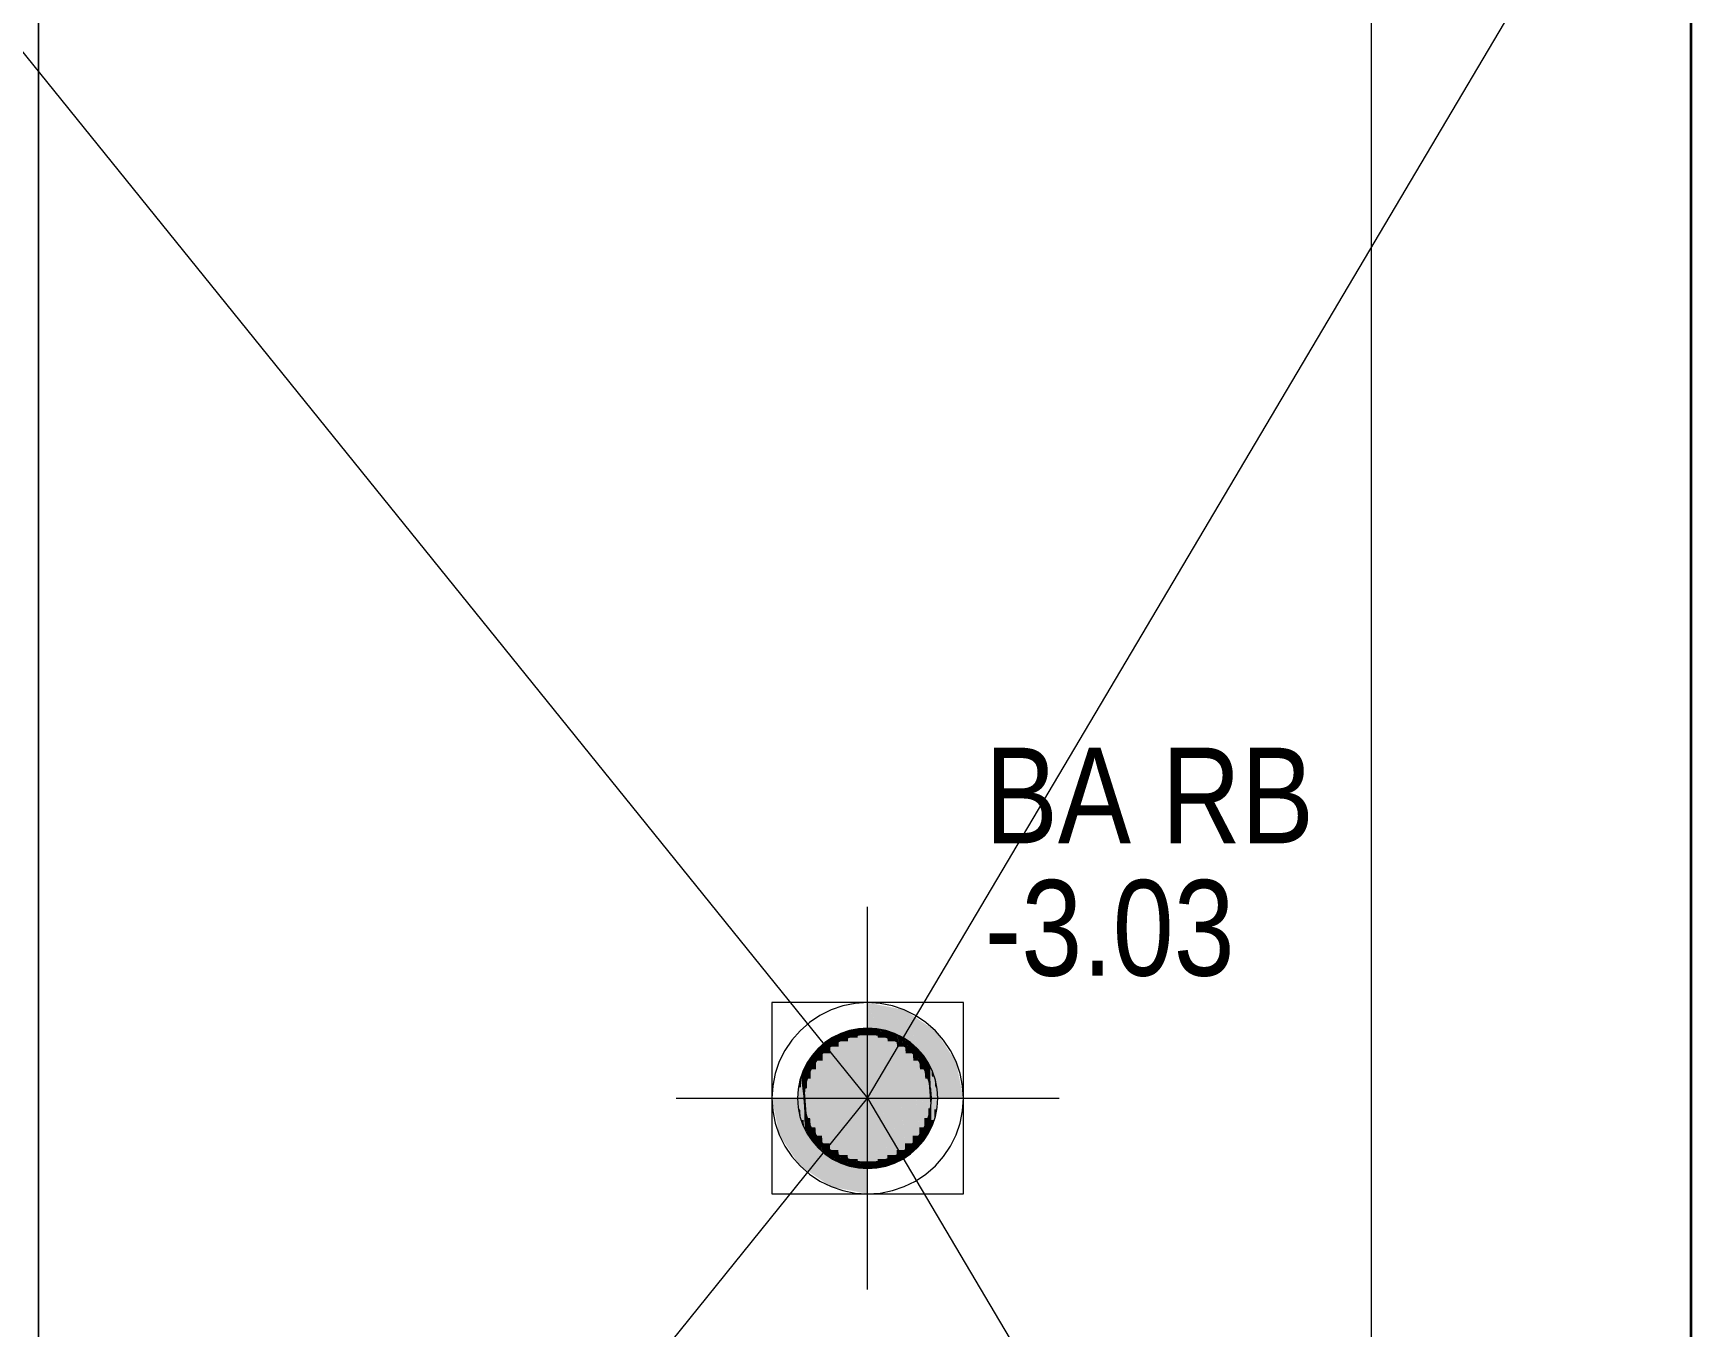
# Model space of a CAD drawing. Extents: x 885 to 2021, y 330 to 1122.
# Drawn here: x 1361.4 to 1387.4, y 771.82 to 792.11 of the extents above; entities that cross this region are included whole.
import ezdxf
from ezdxf.lldxf.tags import DXFTag

# ---------------------------------------------------------------- set-up
doc = ezdxf.new("R2010")
doc.units = 0
doc.layers.get('0').update_dxf_attribs({"lineweight": 18})
for name, color, linetype, lineweight in [('015 Innenwände Neu', 7, 'Continuous', 25), ('030 Bodenaufbauten Neu', 7, 'Continuous', 25), ('035 Decken Neu', 7, 'Continuous', 25), ('080 Raum Innen Kontur Neu', 7, 'Continuous', 25), ('320 Sanitär Neu', 7, 'Continuous', 25), ('321 Sanitär Bemassung Neu', 7, 'Continuous', 25)]:
    doc.layers.add(name, color=color, linetype=linetype, lineweight=lineweight)
doc.styles.get("Standard").update_dxf_attribs({"font": 'arial.ttf'})
tags = doc.linetypes.add('Strich 3_1mm Kanten', pattern=[0.004, 0.003, -0.001]).pattern_tags.tags
tags[6:7] = [DXFTag(74, 4), DXFTag(75, 0), DXFTag(340, '0'), DXFTag(46, 1.0), DXFTag(50, 0.0), DXFTag(44, 0.0), DXFTag(45, 0.0)]
tags[4:5] = [DXFTag(74, 4), DXFTag(75, 0), DXFTag(340, '0'), DXFTag(46, 1.0), DXFTag(50, 0.0), DXFTag(44, 0.0), DXFTag(45, 0.0)]
tags = doc.linetypes.add('Strichpunkt 3_1_1mm Achsen', pattern=[0.005, 0.003, -0.001, 0, -0.001]).pattern_tags.tags
tags[10:11] = [DXFTag(74, 4), DXFTag(75, 0), DXFTag(340, '0'), DXFTag(46, 1.0), DXFTag(50, 0.0), DXFTag(44, 0.0), DXFTag(45, 0.0)]
tags[8:9] = [DXFTag(74, 4), DXFTag(75, 0), DXFTag(340, '0'), DXFTag(46, 1.0), DXFTag(50, 0.0), DXFTag(44, 0.0), DXFTag(45, 0.0)]
tags[6:7] = [DXFTag(74, 4), DXFTag(75, 0), DXFTag(340, '0'), DXFTag(46, 1.0), DXFTag(50, 0.0), DXFTag(44, 0.0), DXFTag(45, 0.0)]
tags[4:5] = [DXFTag(74, 4), DXFTag(75, 0), DXFTag(340, '0'), DXFTag(46, 1.0), DXFTag(50, 0.0), DXFTag(44, 0.0), DXFTag(45, 0.0)]
tags = doc.linetypes.add('Unsichtbare Linie', pattern='A,0,[1,5773_032 -1.UG1.shx,S=10,R=0,X=0,Y=0],-10,0', length=10).pattern_tags.tags
tags[14:15] = [DXFTag(74, 4), DXFTag(75, 0), DXFTag(340, '0'), DXFTag(46, 1.0), DXFTag(50, 0.0), DXFTag(44, 0.0), DXFTag(45, 0.0)]
tags[12:13] = [DXFTag(74, 4), DXFTag(75, 0), DXFTag(340, '0'), DXFTag(46, 1.0), DXFTag(50, 0.0), DXFTag(44, 0.0), DXFTag(45, 0.0)]

# ---------------------------------------------------------------- blocks, each defined once
blk = doc.blocks.new('Referenz-A0T8DHYUAL', base_point=(896.585, 372.187))
at = {"layer": '015 Innenwände Neu', "color": 0, "lineweight": 13}
blk.add_line((1361.478, 758.203), (1361.478, 792.603), dxfattribs=at)
at = {"layer": '030 Bodenaufbauten Neu', "color": 0, "linetype": 'Unsichtbare Linie', "lineweight": 13, "ltscale": 0.0169}
blk.add_line((1387.378, 689.603), (1387.378, 819.103), dxfattribs=at)
at = {"layer": '035 Decken Neu', "color": 0, "linetype": 'Strich 3_1mm Kanten', "lineweight": 13, "ltscale": 0.0169}
for p, q in [((1356.878, 797.203), (1374.478, 775.403)), ((1374.478, 775.403), (1387.378, 797.203)), ((1387.378, 797.203), (1387.378, 753.603)), ((1387.398, 753.583), (1387.398, 797.223)), ((1356.878, 753.603), (1374.478, 775.403)), ((1374.478, 775.403), (1387.378, 753.603))]:
    blk.add_line(p, q, dxfattribs=at)
at = {"layer": '035 Decken Neu', "color": 0, "linetype": 'Strichpunkt 3_1_1mm Achsen', "lineweight": 13, "ltscale": 0.002197}
for p, q in [((1361.478, 792.603), (1361.478, 753.603)), ((1382.378, 753.603), (1382.378, 792.603))]:
    blk.add_line(p, q, dxfattribs=at)
at = {"layer": '080 Raum Innen Kontur Neu', "color": 0, "linetype": 'Continuous', "lineweight": 13, "ltscale": 0.0169}
blk.add_line((1361.478, 792.603), (1361.478, 758.203), dxfattribs=at)
at = {"layer": '320 Sanitär Neu', "color": 0, "lineweight": 13}
for p, q in [((1372.978, 776.903), (1372.978, 773.903)), ((1375.978, 776.903), (1372.978, 776.903)), ((1375.978, 773.903), (1375.978, 776.903)), ((1373.612, 775.903), (1373.499, 775.903)), ((1373.612, 774.903), (1373.499, 774.903)), ((1372.978, 773.903), (1375.978, 773.903))]:
    blk.add_line(p, q, dxfattribs=at)
at = {"layer": '320 Sanitär Neu', "color": 0, "linetype": 'Continuous', "lineweight": 13, "ltscale": 0.0169}
for p, q in [((1374.194, 776.465), (1374.057, 776.419)), ((1374.335, 776.493), (1374.194, 776.465)), ((1374.478, 776.503), (1374.335, 776.493)), ((1374.622, 776.493), (1374.478, 776.503)), ((1374.763, 776.465), (1374.622, 776.493)), ((1374.899, 776.419), (1374.763, 776.465)), ((1373.701, 776.181), (1373.606, 776.072)), ((1373.809, 776.275), (1373.701, 776.181)), ((1373.87, 776.196), (1373.771, 776.11)), ((1373.928, 776.355), (1373.809, 776.275)), ((1373.978, 776.269), (1373.87, 776.196)), ((1374.057, 776.419), (1373.928, 776.355)), ((1374.096, 776.327), (1373.978, 776.269)), ((1374.22, 776.369), (1374.096, 776.327)), ((1374.348, 776.394), (1374.22, 776.369)), ((1374.478, 776.403), (1374.348, 776.394)), ((1374.609, 776.394), (1374.478, 776.403)), ((1374.737, 776.369), (1374.609, 776.394)), ((1374.861, 776.327), (1374.737, 776.369)), ((1374.978, 776.269), (1374.861, 776.327)), ((1375.028, 776.355), (1374.899, 776.419)), ((1375.087, 776.196), (1374.978, 776.269)), ((1375.148, 776.275), (1375.028, 776.355)), ((1375.185, 776.11), (1375.087, 776.196)), ((1375.256, 776.181), (1375.148, 776.275)), ((1375.351, 776.072), (1375.256, 776.181)), ((1373.526, 775.953), (1373.462, 775.824)), ((1373.606, 776.072), (1373.526, 775.953)), ((1373.685, 776.012), (1373.612, 775.903)), ((1373.771, 776.11), (1373.685, 776.012)), ((1375.272, 776.012), (1375.185, 776.11)), ((1375.344, 775.903), (1375.272, 776.012)), ((1375.431, 775.953), (1375.351, 776.072)), ((1375.495, 775.824), (1375.431, 775.953)), ((1373.416, 775.687), (1373.388, 775.546)), ((1373.462, 775.824), (1373.416, 775.687)), ((1373.512, 775.662), (1373.487, 775.533)), ((1373.555, 775.785), (1373.512, 775.662)), ((1373.612, 775.903), (1373.555, 775.785)), ((1375.402, 775.785), (1375.344, 775.903)), ((1375.444, 775.662), (1375.402, 775.785)), ((1375.47, 775.533), (1375.444, 775.662)), ((1375.541, 775.687), (1375.495, 775.824)), ((1375.569, 775.546), (1375.541, 775.687)), ((1373.388, 775.546), (1373.378, 775.403)), ((1373.378, 775.403), (1373.388, 775.259)), ((1373.487, 775.533), (1373.478, 775.403)), ((1373.478, 775.403), (1373.487, 775.272)), ((1375.478, 775.403), (1375.47, 775.533)), ((1375.47, 775.272), (1375.478, 775.403)), ((1375.578, 775.403), (1375.569, 775.546)), ((1375.569, 775.259), (1375.578, 775.403)), ((1373.388, 775.259), (1373.416, 775.118)), ((1373.487, 775.272), (1373.512, 775.144)), ((1373.512, 775.144), (1373.555, 775.02)), ((1375.402, 775.02), (1375.444, 775.144)), ((1375.444, 775.144), (1375.47, 775.272)), ((1375.541, 775.118), (1375.569, 775.259)), ((1373.416, 775.118), (1373.462, 774.982)), ((1373.462, 774.982), (1373.526, 774.853)), ((1373.555, 775.02), (1373.612, 774.903)), ((1373.612, 774.903), (1373.685, 774.794)), ((1375.272, 774.794), (1375.344, 774.903)), ((1375.344, 774.903), (1375.402, 775.02)), ((1375.431, 774.853), (1375.495, 774.982)), ((1375.495, 774.982), (1375.541, 775.118)), ((1373.526, 774.853), (1373.606, 774.733)), ((1373.606, 774.733), (1373.701, 774.625)), ((1373.685, 774.794), (1373.771, 774.696)), ((1373.701, 774.625), (1373.809, 774.53)), ((1373.771, 774.696), (1373.87, 774.609)), ((1375.087, 774.609), (1375.185, 774.696)), ((1375.148, 774.53), (1375.256, 774.625)), ((1375.185, 774.696), (1375.272, 774.794)), ((1375.256, 774.625), (1375.351, 774.733)), ((1375.351, 774.733), (1375.431, 774.853)), ((1373.809, 774.53), (1373.928, 774.45)), ((1373.87, 774.609), (1373.978, 774.537)), ((1373.928, 774.45), (1374.057, 774.387)), ((1373.978, 774.537), (1374.096, 774.479)), ((1374.057, 774.387), (1374.194, 774.34)), ((1374.096, 774.479), (1374.22, 774.437)), ((1374.22, 774.437), (1374.348, 774.411)), ((1374.348, 774.411), (1374.478, 774.403)), ((1374.478, 774.403), (1374.609, 774.411)), ((1374.609, 774.411), (1374.737, 774.437)), ((1374.737, 774.437), (1374.861, 774.479)), ((1374.763, 774.34), (1374.899, 774.387)), ((1374.861, 774.479), (1374.978, 774.537)), ((1374.899, 774.387), (1375.028, 774.45)), ((1374.978, 774.537), (1375.087, 774.609)), ((1375.028, 774.45), (1375.148, 774.53)), ((1374.194, 774.34), (1374.335, 774.312)), ((1374.335, 774.312), (1374.478, 774.303)), ((1374.478, 774.303), (1374.622, 774.312)), ((1374.622, 774.312), (1374.763, 774.34))]:
    blk.add_line(p, q, dxfattribs=at)
at = {"layer": '320 Sanitär Neu', "color": 0, "linetype": 'Continuous', "lineweight": 0, "ltscale": 0.0169}
for points in [[(1374.138, 776.402), (1374.024, 776.402), (1374.138, 776.449)], [(1374.169, 776.449), (1374.138, 776.449), (1374.169, 776.456)], [(1374.169, 776.354), (1374.138, 776.354), (1374.138, 776.449)], [(1374.169, 776.354), (1374.169, 776.449), (1374.138, 776.449)], [(1374.306, 776.456), (1374.169, 776.456), (1374.306, 776.489)], [(1374.306, 776.387), (1374.169, 776.387), (1374.169, 776.456)], [(1374.306, 776.387), (1374.306, 776.456), (1374.169, 776.456)], [(1374.322, 776.489), (1374.306, 776.489), (1374.322, 776.49)], [(1374.322, 776.39), (1374.306, 776.39), (1374.306, 776.489)], [(1374.322, 776.39), (1374.322, 776.489), (1374.306, 776.489)], [(1374.478, 776.49), (1374.322, 776.49), (1374.478, 776.503)], [(1374.478, 776.403), (1374.322, 776.403), (1374.322, 776.49)], [(1374.478, 776.403), (1374.478, 776.49), (1374.322, 776.49)], [(1374.618, 776.403), (1374.478, 776.403), (1374.478, 776.503)], [(1374.635, 776.49), (1374.496, 776.49), (1374.478, 776.503)], [(1374.635, 776.39), (1374.635, 776.49), (1374.496, 776.49)], [(1374.65, 776.39), (1374.635, 776.39), (1374.635, 776.49)], [(1374.65, 776.489), (1374.635, 776.489), (1374.635, 776.49)], [(1374.65, 776.387), (1374.65, 776.489), (1374.635, 776.489)], [(1374.754, 776.387), (1374.65, 776.387), (1374.65, 776.489)], [(1374.787, 776.456), (1374.684, 776.456), (1374.65, 776.489)], [(1374.787, 776.354), (1374.787, 776.456), (1374.684, 776.456)], [(1374.815, 776.354), (1374.787, 776.354), (1374.787, 776.456)], [(1374.818, 776.449), (1374.789, 776.449), (1374.787, 776.456)], [(1374.818, 776.341), (1374.818, 776.449), (1374.789, 776.449)], [(1374.898, 776.341), (1374.818, 776.341), (1374.818, 776.449)], [(1374.932, 776.402), (1374.853, 776.402), (1374.818, 776.449)], [(1373.701, 776.144), (1373.669, 776.144), (1373.701, 776.181)], [(1373.771, 776.181), (1373.701, 776.181), (1373.771, 776.241)], [(1373.771, 776.11), (1373.701, 776.11), (1373.701, 776.181)], [(1373.771, 776.11), (1373.771, 776.181), (1373.701, 776.181)], [(1373.832, 776.241), (1373.771, 776.241), (1373.832, 776.293)], [(1373.832, 776.162), (1373.771, 776.162), (1373.771, 776.241)], [(1373.832, 776.162), (1373.832, 776.241), (1373.771, 776.241)], [(1373.891, 776.11), (1373.771, 776.11), (1373.891, 776.212)], [(1373.891, 776.293), (1373.832, 776.293), (1373.891, 776.329)], [(1373.891, 776.212), (1373.832, 776.212), (1373.832, 776.293)], [(1373.891, 776.212), (1373.891, 776.293), (1373.832, 776.293)], [(1373.832, 776.162), (1373.891, 776.212), (1373.832, 776.212)], [(1373.979, 776.329), (1373.891, 776.329), (1373.979, 776.383)], [(1373.979, 776.266), (1373.891, 776.266), (1373.891, 776.329)], [(1373.979, 776.266), (1373.979, 776.329), (1373.891, 776.329)], [(1374.024, 776.212), (1373.891, 776.212), (1374.024, 776.294)], [(1373.891, 776.212), (1373.979, 776.266), (1373.891, 776.266)], [(1374.018, 774.594), (1373.891, 774.594), (1373.891, 776.212)], [(1374.024, 774.512), (1374.024, 776.212), (1373.891, 776.212)], [(1374.024, 776.383), (1373.979, 776.383), (1374.024, 776.402)], [(1374.024, 776.294), (1373.979, 776.294), (1373.979, 776.383)], [(1374.024, 776.294), (1374.024, 776.383), (1373.979, 776.383)], [(1373.979, 776.266), (1374.024, 776.294), (1373.979, 776.294)], [(1374.138, 776.341), (1374.024, 776.341), (1374.024, 776.402)], [(1374.138, 776.341), (1374.138, 776.402), (1374.024, 776.402)], [(1374.169, 776.294), (1374.024, 776.294), (1374.169, 776.354)], [(1374.024, 776.294), (1374.138, 776.341), (1374.024, 776.341)], [(1374.165, 774.512), (1374.024, 774.512), (1374.024, 776.294)], [(1374.169, 774.452), (1374.169, 776.294), (1374.024, 776.294)], [(1374.138, 776.341), (1374.169, 776.354), (1374.138, 776.354)], [(1374.322, 776.354), (1374.169, 776.354), (1374.322, 776.39)], [(1374.169, 776.354), (1374.306, 776.387), (1374.169, 776.387)], [(1374.319, 774.452), (1374.169, 774.452), (1374.169, 776.354)], [(1374.322, 774.415), (1374.322, 776.354), (1374.169, 776.354)], [(1374.306, 776.387), (1374.322, 776.39), (1374.306, 776.39)], [(1374.322, 776.39), (1374.478, 776.403), (1374.322, 776.403)], [(1374.478, 776.39), (1374.322, 776.39), (1374.478, 776.403)], [(1374.477, 774.415), (1374.322, 774.415), (1374.322, 776.39)], [(1374.478, 774.403), (1374.478, 776.39), (1374.322, 776.39)], [(1374.635, 776.39), (1374.618, 776.403), (1374.478, 776.403)], [(1374.635, 774.415), (1374.478, 774.415), (1374.478, 776.403)], [(1374.635, 776.39), (1374.479, 776.39), (1374.478, 776.403)], [(1374.635, 774.415), (1374.635, 776.39), (1374.479, 776.39)], [(1374.65, 776.387), (1374.65, 776.39), (1374.635, 776.39)], [(1374.787, 774.452), (1374.635, 774.452), (1374.635, 776.39)], [(1374.787, 776.354), (1374.638, 776.354), (1374.635, 776.39)], [(1374.787, 774.452), (1374.787, 776.354), (1374.638, 776.354)], [(1374.787, 776.354), (1374.754, 776.387), (1374.65, 776.387)], [(1374.818, 776.341), (1374.815, 776.354), (1374.787, 776.354)], [(1374.932, 774.512), (1374.787, 774.512), (1374.787, 776.354)], [(1374.932, 776.294), (1374.792, 776.294), (1374.787, 776.354)], [(1374.932, 774.512), (1374.932, 776.294), (1374.792, 776.294)], [(1374.932, 776.294), (1374.898, 776.341), (1374.818, 776.341)], [(1374.932, 776.294), (1374.932, 776.402), (1374.853, 776.402)], [(1374.968, 776.294), (1374.932, 776.294), (1374.932, 776.402)], [(1374.978, 776.383), (1374.939, 776.383), (1374.932, 776.402)], [(1374.978, 776.266), (1374.968, 776.294), (1374.932, 776.294)], [(1375.066, 774.594), (1374.932, 774.594), (1374.932, 776.294)], [(1375.066, 776.212), (1374.939, 776.212), (1374.932, 776.294)], [(1374.978, 776.266), (1374.978, 776.383), (1374.939, 776.383)], [(1375.066, 774.594), (1375.066, 776.212), (1374.939, 776.212)], [(1375.038, 776.266), (1374.978, 776.266), (1374.978, 776.383)], [(1375.066, 776.329), (1375.006, 776.329), (1374.978, 776.383)], [(1375.066, 776.212), (1375.038, 776.266), (1374.978, 776.266)], [(1375.066, 776.212), (1375.066, 776.329), (1375.006, 776.329)], [(1375.107, 776.212), (1375.066, 776.212), (1375.066, 776.329)], [(1375.125, 776.293), (1375.079, 776.293), (1375.066, 776.329)], [(1375.125, 776.162), (1375.107, 776.212), (1375.066, 776.212)], [(1375.185, 774.696), (1375.066, 774.696), (1375.066, 776.212)], [(1375.185, 776.11), (1375.074, 776.11), (1375.066, 776.212)], [(1375.125, 776.162), (1375.125, 776.293), (1375.079, 776.293)], [(1375.168, 776.162), (1375.125, 776.162), (1375.125, 776.293)], [(1375.185, 776.241), (1375.142, 776.241), (1375.125, 776.293)], [(1375.185, 776.11), (1375.185, 776.241), (1375.142, 776.241)], [(1375.229, 776.11), (1375.185, 776.11), (1375.185, 776.241)], [(1375.256, 776.181), (1375.205, 776.181), (1375.185, 776.241)], [(1375.256, 776.027), (1375.256, 776.181), (1375.205, 776.181)], [(1375.281, 776.027), (1375.256, 776.027), (1375.256, 776.181)], [(1375.287, 776.144), (1375.262, 776.144), (1375.256, 776.181)], [(1373.527, 775.902), (1373.498, 775.902), (1373.527, 775.95)], [(1373.587, 775.95), (1373.527, 775.95), (1373.587, 776.048)], [(1373.587, 775.857), (1373.527, 775.857), (1373.527, 775.95)], [(1373.587, 775.857), (1373.587, 775.95), (1373.527, 775.95)], [(1373.588, 776.048), (1373.587, 776.048), (1373.588, 776.049)], [(1373.588, 775.859), (1373.587, 775.859), (1373.587, 776.048)], [(1373.588, 775.859), (1373.588, 776.048), (1373.587, 776.048)], [(1373.669, 775.857), (1373.587, 775.857), (1373.669, 775.991)], [(1373.669, 776.049), (1373.588, 776.049), (1373.669, 776.144)], [(1373.669, 775.991), (1373.588, 775.991), (1373.588, 776.049)], [(1373.669, 775.991), (1373.669, 776.049), (1373.588, 776.049)], [(1373.588, 775.859), (1373.669, 775.991), (1373.588, 775.991)], [(1373.701, 776.027), (1373.669, 776.027), (1373.669, 776.144)], [(1373.701, 776.027), (1373.701, 776.144), (1373.669, 776.144)], [(1373.771, 775.991), (1373.669, 775.991), (1373.771, 776.11)], [(1373.669, 775.991), (1373.701, 776.027), (1373.669, 776.027)], [(1373.762, 774.815), (1373.669, 774.815), (1373.669, 775.991)], [(1373.771, 774.696), (1373.771, 775.991), (1373.669, 775.991)], [(1373.701, 776.027), (1373.771, 776.11), (1373.701, 776.11)], [(1373.771, 776.11), (1373.832, 776.162), (1373.771, 776.162)], [(1373.883, 774.696), (1373.771, 774.696), (1373.771, 776.11)], [(1373.891, 774.594), (1373.891, 776.11), (1373.771, 776.11)], [(1375.185, 774.696), (1375.185, 776.11), (1375.074, 776.11)], [(1375.185, 776.11), (1375.168, 776.162), (1375.125, 776.162)], [(1375.256, 776.027), (1375.229, 776.11), (1375.185, 776.11)], [(1375.287, 774.815), (1375.185, 774.815), (1375.185, 776.11)], [(1375.287, 775.991), (1375.195, 775.991), (1375.185, 776.11)], [(1375.287, 774.815), (1375.287, 775.991), (1375.195, 775.991)], [(1375.287, 775.991), (1375.281, 776.027), (1375.256, 776.027)], [(1375.287, 775.991), (1375.287, 776.144), (1375.262, 776.144)], [(1375.331, 775.991), (1375.287, 775.991), (1375.287, 776.144)], [(1375.368, 776.049), (1375.314, 776.049), (1375.287, 776.144)], [(1375.368, 775.859), (1375.331, 775.991), (1375.287, 775.991)], [(1375.369, 774.949), (1375.287, 774.949), (1375.287, 775.991)], [(1375.369, 775.857), (1375.298, 775.857), (1375.287, 775.991)], [(1375.368, 775.859), (1375.368, 776.049), (1375.314, 776.049)], [(1375.369, 775.859), (1375.368, 775.859), (1375.368, 776.049)], [(1375.369, 776.048), (1375.368, 776.048), (1375.368, 776.049)], [(1375.369, 775.857), (1375.369, 776.048), (1375.368, 776.048)], [(1375.404, 775.857), (1375.369, 775.857), (1375.369, 776.048)], [(1375.429, 775.95), (1375.387, 775.95), (1375.369, 776.048)], [(1375.429, 775.712), (1375.429, 775.95), (1375.387, 775.95)], [(1375.449, 775.712), (1375.429, 775.712), (1375.429, 775.95)], [(1375.458, 775.902), (1375.433, 775.902), (1375.429, 775.95)], [(1373.432, 775.575), (1373.392, 775.575), (1373.432, 775.743)], [(1373.432, 775.575), (1373.392, 775.575), (1373.432, 775.743)], [(1373.481, 775.743), (1373.432, 775.743), (1373.481, 775.861)], [(1373.478, 775.743), (1373.432, 775.743), (1373.478, 775.854)], [(1373.472, 775.063), (1373.432, 775.063), (1373.432, 775.743)], [(1373.478, 774.951), (1373.478, 775.743), (1373.432, 775.743)], [(1373.474, 775.062), (1373.432, 775.062), (1373.432, 775.743)], [(1373.481, 775.478), (1373.481, 775.743), (1373.432, 775.743)], [(1373.481, 775.328), (1373.458, 775.328), (1373.432, 775.743)], [(1373.481, 775.478), (1373.464, 775.478), (1373.432, 775.743)], [(1373.491, 775.854), (1373.478, 775.854), (1373.491, 775.884)], [(1373.491, 775.559), (1373.478, 775.559), (1373.478, 775.854)], [(1373.491, 775.559), (1373.491, 775.854), (1373.478, 775.854)], [(1373.499, 775.861), (1373.481, 775.861), (1373.499, 775.903)], [(1373.499, 775.593), (1373.481, 775.593), (1373.481, 775.861)], [(1373.499, 775.593), (1373.499, 775.861), (1373.481, 775.861)], [(1373.498, 775.884), (1373.491, 775.884), (1373.498, 775.902)], [(1373.498, 775.591), (1373.491, 775.591), (1373.491, 775.884)], [(1373.498, 775.591), (1373.498, 775.884), (1373.491, 775.884)], [(1373.527, 775.559), (1373.491, 775.559), (1373.527, 775.712)], [(1373.527, 775.712), (1373.498, 775.712), (1373.498, 775.902)], [(1373.527, 775.712), (1373.527, 775.902), (1373.498, 775.902)], [(1373.498, 775.591), (1373.527, 775.712), (1373.498, 775.712)], [(1373.503, 775.625), (1373.499, 775.625), (1373.499, 775.903)], [(1373.503, 775.625), (1373.503, 775.903), (1373.499, 775.903)], [(1373.548, 775.768), (1373.503, 775.768), (1373.503, 775.903)], [(1373.548, 775.768), (1373.548, 775.903), (1373.503, 775.903)], [(1373.503, 775.625), (1373.548, 775.768), (1373.503, 775.768)], [(1373.527, 775.712), (1373.587, 775.857), (1373.527, 775.857)], [(1373.587, 775.712), (1373.527, 775.712), (1373.587, 775.857)], [(1373.576, 775.094), (1373.527, 775.094), (1373.527, 775.712)], [(1373.587, 774.949), (1373.587, 775.712), (1373.527, 775.712)], [(1373.548, 775.768), (1373.612, 775.903), (1373.548, 775.903)], [(1373.587, 775.857), (1373.588, 775.859), (1373.587, 775.859)], [(1373.659, 774.949), (1373.587, 774.949), (1373.587, 775.857)], [(1373.669, 774.815), (1373.669, 775.857), (1373.587, 775.857)], [(1375.369, 774.949), (1375.369, 775.857), (1375.298, 775.857)], [(1375.369, 775.857), (1375.369, 775.859), (1375.368, 775.859)], [(1375.429, 775.712), (1375.404, 775.857), (1375.369, 775.857)], [(1375.429, 775.094), (1375.369, 775.094), (1375.369, 775.857)], [(1375.429, 775.712), (1375.381, 775.712), (1375.369, 775.857)], [(1375.429, 775.094), (1375.429, 775.712), (1375.381, 775.712)], [(1375.458, 775.591), (1375.449, 775.712), (1375.429, 775.712)], [(1375.466, 775.246), (1375.429, 775.246), (1375.429, 775.712)], [(1375.466, 775.559), (1375.441, 775.559), (1375.429, 775.712)], [(1375.458, 775.591), (1375.458, 775.902), (1375.433, 775.902)], [(1375.465, 775.591), (1375.458, 775.591), (1375.458, 775.902)], [(1375.466, 775.884), (1375.459, 775.884), (1375.458, 775.902)], [(1375.466, 775.559), (1375.466, 775.884), (1375.459, 775.884)], [(1375.474, 775.559), (1375.466, 775.559), (1375.466, 775.884)], [(1375.478, 775.854), (1375.467, 775.854), (1375.466, 775.884)], [(1375.478, 775.403), (1375.478, 775.854), (1375.467, 775.854)], [(1375.525, 775.063), (1375.478, 775.063), (1375.478, 775.854)], [(1375.525, 775.743), (1375.485, 775.743), (1375.478, 775.854)], [(1375.525, 775.063), (1375.525, 775.743), (1375.485, 775.743)], [(1375.565, 775.231), (1375.525, 775.231), (1375.525, 775.743)], [(1375.565, 775.575), (1375.538, 775.575), (1375.525, 775.743)], [(1373.392, 775.403), (1373.378, 775.403), (1373.392, 775.575)], [(1373.392, 775.403), (1373.378, 775.403), (1373.392, 775.575)], [(1373.392, 775.231), (1373.392, 775.403), (1373.378, 775.403)], [(1373.392, 775.23), (1373.392, 775.403), (1373.378, 775.403)], [(1373.419, 775.231), (1373.392, 775.231), (1373.392, 775.575)], [(1373.432, 775.063), (1373.432, 775.575), (1373.392, 775.575)], [(1373.419, 775.23), (1373.392, 775.23), (1373.392, 775.575)], [(1373.432, 775.062), (1373.432, 775.575), (1373.392, 775.575)], [(1373.481, 775.328), (1373.481, 775.478), (1373.464, 775.478)], [(1373.478, 775.403), (1373.491, 775.559), (1373.478, 775.559)], [(1373.491, 775.403), (1373.478, 775.403), (1373.491, 775.559)], [(1373.49, 774.951), (1373.478, 774.951), (1373.478, 775.403)], [(1373.491, 775.246), (1373.482, 775.246), (1373.478, 775.403)], [(1373.491, 775.246), (1373.491, 775.403), (1373.478, 775.403)], [(1373.481, 775.478), (1373.499, 775.593), (1373.481, 775.593)], [(1373.491, 775.559), (1373.498, 775.591), (1373.491, 775.591)], [(1373.515, 775.246), (1373.491, 775.246), (1373.491, 775.559)], [(1373.527, 775.094), (1373.527, 775.559), (1373.491, 775.559)], [(1373.499, 775.593), (1373.503, 775.625), (1373.499, 775.625)], [(1375.466, 775.246), (1375.466, 775.559), (1375.441, 775.559)], [(1375.466, 775.559), (1375.465, 775.591), (1375.458, 775.591)], [(1375.478, 775.403), (1375.474, 775.559), (1375.466, 775.559)], [(1375.478, 775.403), (1375.466, 775.403), (1375.466, 775.559)], [(1375.478, 775.246), (1375.466, 775.246), (1375.478, 775.403)], [(1375.466, 775.246), (1375.478, 775.403), (1375.466, 775.403)], [(1375.565, 775.231), (1375.565, 775.575), (1375.538, 775.575)], [(1375.578, 775.403), (1375.565, 775.403), (1375.565, 775.575)], [(1375.565, 775.231), (1375.578, 775.403), (1375.565, 775.403)], [(1373.432, 775.063), (1373.419, 775.231), (1373.392, 775.231)], [(1373.432, 775.062), (1373.419, 775.23), (1373.392, 775.23)], [(1373.481, 774.945), (1373.481, 775.328), (1373.458, 775.328)], [(1373.497, 774.945), (1373.481, 774.945), (1373.481, 775.328)], [(1373.499, 775.213), (1373.486, 775.213), (1373.481, 775.328)], [(1373.491, 774.922), (1373.491, 775.246), (1373.482, 775.246)], [(1373.499, 774.903), (1373.499, 775.213), (1373.486, 775.213)], [(1373.498, 774.922), (1373.491, 774.922), (1373.491, 775.246)], [(1373.498, 775.215), (1373.491, 775.215), (1373.491, 775.246)], [(1373.527, 775.094), (1373.515, 775.246), (1373.491, 775.246)], [(1373.498, 774.903), (1373.498, 775.215), (1373.491, 775.215)], [(1373.523, 774.903), (1373.498, 774.903), (1373.498, 775.215)], [(1373.527, 775.094), (1373.508, 775.094), (1373.498, 775.215)], [(1373.499, 774.903), (1373.503, 774.903), (1373.499, 775.213)], [(1373.503, 775.18), (1373.499, 775.18), (1373.499, 775.213)], [(1373.503, 774.903), (1373.503, 775.18), (1373.499, 775.18)], [(1373.503, 774.903), (1373.548, 774.903), (1373.503, 775.18)], [(1373.548, 775.037), (1373.526, 775.037), (1373.503, 775.18)], [(1375.429, 775.094), (1375.466, 775.246), (1375.429, 775.246)], [(1375.458, 775.094), (1375.429, 775.094), (1375.458, 775.215)], [(1375.466, 775.215), (1375.458, 775.215), (1375.466, 775.246)], [(1375.466, 774.922), (1375.458, 774.922), (1375.458, 775.215)], [(1375.466, 774.922), (1375.466, 775.215), (1375.458, 775.215)], [(1375.478, 774.951), (1375.466, 774.951), (1375.466, 775.246)], [(1375.478, 774.951), (1375.478, 775.246), (1375.466, 775.246)], [(1375.525, 775.063), (1375.565, 775.231), (1375.525, 775.231)], [(1373.478, 774.951), (1373.472, 775.063), (1373.432, 775.063)], [(1373.481, 774.945), (1373.474, 775.062), (1373.432, 775.062)], [(1373.491, 774.922), (1373.49, 774.951), (1373.478, 774.951)], [(1373.499, 774.903), (1373.497, 774.945), (1373.481, 774.945)], [(1373.498, 774.903), (1373.498, 774.922), (1373.491, 774.922)], [(1373.527, 774.856), (1373.523, 774.903), (1373.498, 774.903)], [(1373.527, 774.856), (1373.527, 775.094), (1373.508, 775.094)], [(1373.548, 774.903), (1373.548, 775.037), (1373.526, 775.037)], [(1373.57, 774.856), (1373.527, 774.856), (1373.527, 775.094)], [(1373.587, 774.949), (1373.553, 774.949), (1373.527, 775.094)], [(1373.587, 774.949), (1373.576, 775.094), (1373.527, 775.094)], [(1373.548, 774.903), (1373.612, 774.903), (1373.548, 775.037)], [(1373.587, 774.758), (1373.587, 774.949), (1373.553, 774.949)], [(1373.588, 774.758), (1373.587, 774.758), (1373.587, 774.949)], [(1373.588, 774.947), (1373.587, 774.947), (1373.587, 774.949)], [(1373.669, 774.815), (1373.659, 774.949), (1373.587, 774.949)], [(1373.588, 774.756), (1373.588, 774.947), (1373.587, 774.947)], [(1373.643, 774.756), (1373.588, 774.756), (1373.588, 774.947)], [(1373.669, 774.815), (1373.626, 774.815), (1373.588, 774.947)], [(1375.287, 774.815), (1375.369, 774.949), (1375.287, 774.949)], [(1375.368, 774.815), (1375.287, 774.815), (1375.368, 774.947)], [(1375.369, 774.947), (1375.368, 774.947), (1375.369, 774.949)], [(1375.369, 774.758), (1375.368, 774.758), (1375.368, 774.947)], [(1375.369, 774.758), (1375.369, 774.947), (1375.368, 774.947)], [(1375.429, 774.949), (1375.369, 774.949), (1375.429, 775.094)], [(1375.369, 774.949), (1375.429, 775.094), (1375.369, 775.094)], [(1375.429, 774.856), (1375.369, 774.856), (1375.369, 774.949)], [(1375.429, 774.856), (1375.429, 774.949), (1375.369, 774.949)], [(1375.458, 774.903), (1375.429, 774.903), (1375.429, 775.094)], [(1375.458, 774.903), (1375.458, 775.094), (1375.429, 775.094)], [(1375.429, 774.856), (1375.458, 774.903), (1375.429, 774.903)], [(1375.458, 774.903), (1375.466, 774.922), (1375.458, 774.922)], [(1375.466, 774.922), (1375.478, 774.951), (1375.466, 774.951)], [(1375.478, 774.951), (1375.525, 775.063), (1375.478, 775.063)], [(1373.587, 774.758), (1373.57, 774.856), (1373.527, 774.856)], [(1373.588, 774.756), (1373.588, 774.758), (1373.587, 774.758)], [(1373.669, 774.661), (1373.643, 774.756), (1373.588, 774.756)], [(1373.669, 774.661), (1373.669, 774.815), (1373.626, 774.815)], [(1373.695, 774.661), (1373.669, 774.661), (1373.669, 774.815)], [(1373.701, 774.778), (1373.675, 774.778), (1373.669, 774.815)], [(1373.771, 774.696), (1373.762, 774.815), (1373.669, 774.815)], [(1373.701, 774.625), (1373.695, 774.661), (1373.669, 774.661)], [(1373.701, 774.625), (1373.701, 774.778), (1373.675, 774.778)], [(1373.751, 774.625), (1373.701, 774.625), (1373.701, 774.778)], [(1373.771, 774.696), (1373.728, 774.696), (1373.701, 774.778)], [(1373.771, 774.565), (1373.751, 774.625), (1373.701, 774.625)], [(1373.771, 774.565), (1373.771, 774.696), (1373.728, 774.696)], [(1373.815, 774.565), (1373.771, 774.565), (1373.771, 774.696)], [(1373.832, 774.644), (1373.788, 774.644), (1373.771, 774.696)], [(1373.891, 774.594), (1373.883, 774.696), (1373.771, 774.696)], [(1373.832, 774.513), (1373.832, 774.644), (1373.788, 774.644)], [(1373.878, 774.513), (1373.832, 774.513), (1373.832, 774.644)], [(1373.891, 774.594), (1373.849, 774.594), (1373.832, 774.644)], [(1375.066, 774.594), (1375.185, 774.696), (1375.066, 774.696)], [(1375.125, 774.594), (1375.066, 774.594), (1375.125, 774.644)], [(1375.185, 774.644), (1375.125, 774.644), (1375.185, 774.696)], [(1375.185, 774.565), (1375.125, 774.565), (1375.125, 774.644)], [(1375.185, 774.565), (1375.185, 774.644), (1375.125, 774.644)], [(1375.185, 774.696), (1375.287, 774.815), (1375.185, 774.815)], [(1375.256, 774.696), (1375.185, 774.696), (1375.256, 774.778)], [(1375.256, 774.625), (1375.185, 774.625), (1375.185, 774.696)], [(1375.256, 774.625), (1375.256, 774.696), (1375.185, 774.696)], [(1375.185, 774.565), (1375.256, 774.625), (1375.185, 774.625)], [(1375.287, 774.778), (1375.256, 774.778), (1375.287, 774.815)], [(1375.287, 774.661), (1375.256, 774.661), (1375.256, 774.778)], [(1375.287, 774.661), (1375.287, 774.778), (1375.256, 774.778)], [(1375.256, 774.625), (1375.287, 774.661), (1375.256, 774.661)], [(1375.368, 774.756), (1375.287, 774.756), (1375.287, 774.815)], [(1375.368, 774.756), (1375.368, 774.815), (1375.287, 774.815)], [(1375.287, 774.661), (1375.368, 774.756), (1375.287, 774.756)], [(1375.368, 774.756), (1375.369, 774.758), (1375.368, 774.758)], [(1375.369, 774.758), (1375.429, 774.856), (1375.369, 774.856)], [(1373.832, 774.513), (1373.815, 774.565), (1373.771, 774.565)], [(1373.891, 774.477), (1373.878, 774.513), (1373.832, 774.513)], [(1373.891, 774.477), (1373.891, 774.594), (1373.849, 774.594)], [(1373.951, 774.477), (1373.891, 774.477), (1373.891, 774.594)], [(1373.979, 774.54), (1373.919, 774.54), (1373.891, 774.594)], [(1374.024, 774.512), (1374.018, 774.594), (1373.891, 774.594)], [(1373.979, 774.423), (1373.951, 774.477), (1373.891, 774.477)], [(1373.979, 774.423), (1373.979, 774.54), (1373.919, 774.54)], [(1374.018, 774.423), (1373.979, 774.423), (1373.979, 774.54)], [(1374.024, 774.512), (1373.988, 774.512), (1373.979, 774.54)], [(1374.024, 774.404), (1374.018, 774.423), (1373.979, 774.423)], [(1374.024, 774.404), (1374.024, 774.512), (1373.988, 774.512)], [(1374.104, 774.404), (1374.024, 774.404), (1374.024, 774.512)], [(1374.138, 774.465), (1374.059, 774.465), (1374.024, 774.512)], [(1374.169, 774.452), (1374.165, 774.512), (1374.024, 774.512)], [(1374.138, 774.357), (1374.104, 774.404), (1374.024, 774.404)], [(1374.138, 774.357), (1374.138, 774.465), (1374.059, 774.465)], [(1374.167, 774.357), (1374.138, 774.357), (1374.138, 774.465)], [(1374.169, 774.452), (1374.142, 774.452), (1374.138, 774.465)], [(1374.169, 774.349), (1374.167, 774.357), (1374.138, 774.357)], [(1374.169, 774.349), (1374.169, 774.452), (1374.142, 774.452)], [(1374.273, 774.349), (1374.169, 774.349), (1374.169, 774.452)], [(1374.306, 774.419), (1374.203, 774.419), (1374.169, 774.452)], [(1374.322, 774.415), (1374.319, 774.452), (1374.169, 774.452)], [(1374.306, 774.316), (1374.306, 774.419), (1374.203, 774.419)], [(1374.322, 774.316), (1374.306, 774.316), (1374.306, 774.419)], [(1374.322, 774.415), (1374.307, 774.415), (1374.306, 774.419)], [(1374.322, 774.315), (1374.322, 774.415), (1374.307, 774.415)], [(1374.461, 774.315), (1374.322, 774.315), (1374.322, 774.415)], [(1374.478, 774.403), (1374.339, 774.403), (1374.322, 774.415)], [(1374.478, 774.403), (1374.477, 774.415), (1374.322, 774.415)], [(1374.478, 774.303), (1374.478, 774.403), (1374.339, 774.403)], [(1374.635, 774.403), (1374.478, 774.403), (1374.635, 774.415)], [(1374.478, 774.403), (1374.635, 774.415), (1374.478, 774.415)], [(1374.635, 774.315), (1374.478, 774.315), (1374.478, 774.403)], [(1374.635, 774.315), (1374.635, 774.403), (1374.478, 774.403)], [(1374.635, 774.415), (1374.787, 774.452), (1374.635, 774.452)], [(1374.65, 774.415), (1374.635, 774.415), (1374.65, 774.419)], [(1374.65, 774.316), (1374.635, 774.316), (1374.635, 774.415)], [(1374.65, 774.316), (1374.65, 774.415), (1374.635, 774.415)], [(1374.787, 774.419), (1374.65, 774.419), (1374.787, 774.452)], [(1374.787, 774.349), (1374.65, 774.349), (1374.65, 774.419)], [(1374.787, 774.349), (1374.787, 774.419), (1374.65, 774.419)], [(1374.787, 774.452), (1374.932, 774.512), (1374.787, 774.512)], [(1374.818, 774.452), (1374.787, 774.452), (1374.818, 774.465)], [(1374.818, 774.357), (1374.787, 774.357), (1374.787, 774.452)], [(1374.818, 774.357), (1374.818, 774.452), (1374.787, 774.452)], [(1374.787, 774.349), (1374.818, 774.357), (1374.787, 774.357)], [(1374.932, 774.465), (1374.818, 774.465), (1374.932, 774.512)], [(1374.932, 774.404), (1374.818, 774.404), (1374.818, 774.465)], [(1374.932, 774.404), (1374.932, 774.465), (1374.818, 774.465)], [(1374.818, 774.357), (1374.932, 774.404), (1374.818, 774.404)], [(1374.932, 774.512), (1375.066, 774.594), (1374.932, 774.594)], [(1374.978, 774.512), (1374.932, 774.512), (1374.978, 774.54)], [(1374.978, 774.423), (1374.932, 774.423), (1374.932, 774.512)], [(1374.978, 774.423), (1374.978, 774.512), (1374.932, 774.512)], [(1374.932, 774.404), (1374.978, 774.423), (1374.932, 774.423)], [(1375.066, 774.54), (1374.978, 774.54), (1375.066, 774.594)], [(1375.066, 774.477), (1374.978, 774.477), (1374.978, 774.54)], [(1375.066, 774.477), (1375.066, 774.54), (1374.978, 774.54)], [(1374.978, 774.423), (1375.066, 774.477), (1374.978, 774.477)], [(1375.125, 774.513), (1375.066, 774.513), (1375.066, 774.594)], [(1375.125, 774.513), (1375.125, 774.594), (1375.066, 774.594)], [(1375.066, 774.477), (1375.125, 774.513), (1375.066, 774.513)], [(1375.125, 774.513), (1375.185, 774.565), (1375.125, 774.565)], [(1374.306, 774.316), (1374.273, 774.349), (1374.169, 774.349)], [(1374.322, 774.315), (1374.322, 774.316), (1374.306, 774.316)], [(1374.478, 774.303), (1374.461, 774.315), (1374.322, 774.315)], [(1374.478, 774.303), (1374.635, 774.315), (1374.478, 774.315)], [(1374.635, 774.315), (1374.65, 774.316), (1374.635, 774.316)], [(1374.65, 774.316), (1374.787, 774.349), (1374.65, 774.349)]]:
    blk.add_solid(points, dxfattribs=at)
at = {"layer": '321 Sanitär Bemassung Neu', "color": 0, "lineweight": 13}
for p, q in [((1374.478, 772.403), (1374.478, 778.403)), ((1371.478, 775.403), (1377.478, 775.403))]:
    blk.add_line(p, q, dxfattribs=at)
at = {"layer": '321 Sanitär Bemassung Neu', "color": 0, "linetype": 'Continuous', "lineweight": 13, "ltscale": 0.0169}
for p, q in [((1373.728, 776.702), (1373.565, 776.593)), ((1373.904, 776.789), (1373.728, 776.702)), ((1374.09, 776.852), (1373.904, 776.789)), ((1374.283, 776.89), (1374.09, 776.852)), ((1374.478, 776.903), (1374.283, 776.89)), ((1374.674, 776.89), (1374.478, 776.903)), ((1374.867, 776.852), (1374.674, 776.89)), ((1375.052, 776.789), (1374.867, 776.852)), ((1375.228, 776.702), (1375.052, 776.789)), ((1375.392, 776.593), (1375.228, 776.702)), ((1373.418, 776.463), (1373.288, 776.316)), ((1373.565, 776.593), (1373.418, 776.463)), ((1375.539, 776.463), (1375.392, 776.593)), ((1375.668, 776.316), (1375.539, 776.463)), ((1373.288, 776.316), (1373.179, 776.153)), ((1375.777, 776.153), (1375.668, 776.316)), ((1373.093, 775.977), (1373.029, 775.791)), ((1373.179, 776.153), (1373.093, 775.977)), ((1375.864, 775.977), (1375.777, 776.153)), ((1375.927, 775.791), (1375.864, 775.977)), ((1373.029, 775.791), (1372.991, 775.599)), ((1375.966, 775.599), (1375.927, 775.791)), ((1372.991, 775.599), (1372.978, 775.403)), ((1372.978, 775.403), (1372.991, 775.207)), ((1375.978, 775.403), (1375.966, 775.599)), ((1375.966, 775.207), (1375.978, 775.403)), ((1372.991, 775.207), (1373.029, 775.015)), ((1375.927, 775.015), (1375.966, 775.207)), ((1373.029, 775.015), (1373.093, 774.829)), ((1375.864, 774.829), (1375.927, 775.015)), ((1373.093, 774.829), (1373.179, 774.653)), ((1373.179, 774.653), (1373.288, 774.49)), ((1375.668, 774.49), (1375.777, 774.653)), ((1375.777, 774.653), (1375.864, 774.829)), ((1373.288, 774.49), (1373.418, 774.342)), ((1375.539, 774.342), (1375.668, 774.49)), ((1373.418, 774.342), (1373.565, 774.213)), ((1373.565, 774.213), (1373.728, 774.104)), ((1373.728, 774.104), (1373.904, 774.017)), ((1375.052, 774.017), (1375.228, 774.104)), ((1375.228, 774.104), (1375.392, 774.213)), ((1375.392, 774.213), (1375.539, 774.342)), ((1373.904, 774.017), (1374.09, 773.954)), ((1374.09, 773.954), (1374.283, 773.916)), ((1374.283, 773.916), (1374.478, 773.903)), ((1374.478, 773.903), (1374.674, 773.916)), ((1374.674, 773.916), (1374.867, 773.954)), ((1374.867, 773.954), (1375.052, 774.017))]:
    blk.add_line(p, q, dxfattribs=at)
at = {"layer": '321 Sanitär Bemassung Neu', "color": 0, "linetype": 'Continuous', "lineweight": 0, "ltscale": 0.0169}
for points in [[(1374.478, 775.403), (1375.052, 775.403), (1374.478, 776.903)], [(1375.052, 776.789), (1374.522, 776.789), (1374.478, 776.903)], [(1375.052, 775.403), (1375.052, 776.789), (1374.522, 776.789)], [(1375.052, 775.403), (1375.539, 775.403), (1375.052, 776.789)], [(1375.539, 776.463), (1375.167, 776.463), (1375.052, 776.789)], [(1375.539, 775.403), (1375.539, 776.463), (1375.167, 776.463)], [(1375.539, 775.403), (1375.864, 775.403), (1375.539, 776.463)], [(1375.864, 775.977), (1375.688, 775.977), (1375.539, 776.463)], [(1375.864, 775.403), (1375.864, 775.977), (1375.688, 775.977)], [(1375.864, 775.403), (1375.978, 775.403), (1375.864, 775.977)], [(1373.093, 774.829), (1373.093, 775.403), (1372.978, 775.403)], [(1373.269, 774.829), (1373.093, 774.829), (1373.093, 775.403)], [(1373.418, 774.342), (1373.418, 775.403), (1373.093, 775.403)], [(1373.79, 774.342), (1373.418, 774.342), (1373.418, 775.403)], [(1373.904, 774.017), (1373.904, 775.403), (1373.418, 775.403)], [(1374.435, 774.017), (1373.904, 774.017), (1373.904, 775.403)], [(1374.478, 773.903), (1374.478, 775.403), (1373.904, 775.403)], [(1373.418, 774.342), (1373.269, 774.829), (1373.093, 774.829)], [(1373.904, 774.017), (1373.79, 774.342), (1373.418, 774.342)], [(1374.478, 773.903), (1374.435, 774.017), (1373.904, 774.017)]]:
    blk.add_solid(points, dxfattribs=at)
at = {"layer": '321 Sanitär Bemassung Neu', "color": 0, "linetype": 'Continuous', "lineweight": 13, "ltscale": 0.002197, "char_height": 1.5, "attachment_point": 1}
for s, insert in [('{\\fArial Narrow;BA}', (1376.315, 780.901)), ('{\\fArial Narrow;RB}', (1379.089, 780.901)), ('{\\fArial Narrow;-3.03}', (1376.315, 778.826))]:
    blk.add_mtext(s, dxfattribs=dict(at, insert=insert))

msp = doc.modelspace()

# ---------------------------------------------------------------- block references
at = {"color": 8, "lineweight": 25, "ltscale": 0.25, "true_color": 0x808080}
msp.add_blockref('Referenz-A0T8DHYUAL', (896.585, 372.187), dxfattribs=at)

doc.saveas('drawing.dxf')
